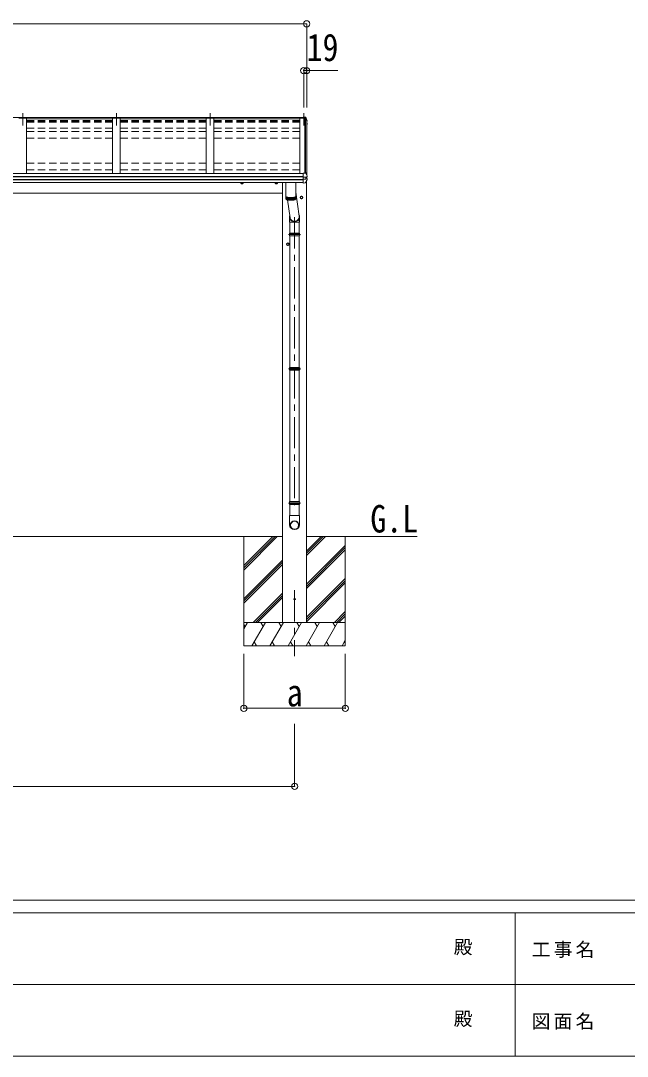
# Model space of a CAD drawing. Units: millimetres at full size, sheet at 1:40; details may follow other scales. Extents: x -11243 to 11243, y -7760 to 7760.
# Drawn here: x -3766 to 119, y -7760 to -1126 of the extents above; entities that cross this region are included whole.
import ezdxf
from ezdxf.enums import TextEntityAlignment as Align

# ---------------------------------------------------------------- set-up
doc = ezdxf.new("R2010")
doc.units = ezdxf.units.MM
doc.header["$LTSCALE"] = 40
doc.header["$PDMODE"] = 32
doc.header["$PDSIZE"] = 40
doc.linetypes.add('CHAIN1', pattern=[8, 5, -1, 1, -1])
doc.linetypes.add('DASHED1', pattern=[1.8, 1.2, -0.6])
for name, color, linetype, lineweight in [('0-0_0', 7, 'Continuous', 9), ('0-1_本体', 5, 'CHAIN1', 9), ('0-3_ELV2', 4, 'Continuous', 9), ('0-6_OTH_LINE', 6, 'Continuous', 9), ('0-7_SHAPE', 4, 'Continuous', 9), ('0-9_OUTLINE', 7, 'Continuous', 9), ('F-0_240', 7, 'Continuous', 9)]:
    doc.layers.add(name, color=color, linetype=linetype, lineweight=lineweight)
doc.styles.add('ＭＳ ゴシック', font='')
doc.styles.get('ＭＳ ゴシック').set_extended_font_data('MS Gothic')

msp = doc.modelspace()

# ---------------------------------------------------------------- linework, layer by layer
at = {"layer": '0-0_0'}
for p, q in [((-2088.75, -4430.86), (-7817.75, -4430.86)), ((-2336.75, -4430.86), (-2336.75, -5130.86)), ((-2336.75, -4616.84), (-2150.77, -4430.86)), ((-2336.75, -4630.98), (-2136.63, -4430.86)), ((-2336.75, -4645.12), (-2122.49, -4430.86)), ((-2336.75, -4432.99), (-2334.62, -4430.86)), ((-1227.13, -4430.86), (-1934.75, -4430.86)), ((-1934.75, -4551.49), (-1814.12, -4430.86)), ((-1934.75, -4537.35), (-1828.26, -4430.86)), ((-1934.75, -4523.21), (-1842.4, -4430.86)), ((-1686.75, -4430.86), (-1686.75, -5130.86)), ((-1934.75, -4735.34), (-1686.75, -4487.34)), ((-1934.75, -4749.48), (-1686.75, -4501.48)), ((-1934.75, -4763.62), (-1686.75, -4515.62)), ((-2336.75, -4828.97), (-2088.75, -4580.97)), ((-2336.75, -4843.11), (-2088.75, -4595.11)), ((-2336.75, -4857.25), (-2088.75, -4609.25)), ((-1934.75, -4947.47), (-1686.75, -4699.47)), ((-1934.75, -4961.61), (-1686.75, -4713.61)), ((-1934.75, -4975.75), (-1686.75, -4727.75)), ((-2276.51, -4980.86), (-2088.75, -4793.1)), ((-2262.37, -4980.86), (-2088.75, -4807.24)), ((-2248.23, -4980.86), (-2088.75, -4821.39)), ((-1756.01, -4980.86), (-1686.75, -4911.6)), ((-1741.87, -4980.86), (-1686.75, -4925.74)), ((-1727.73, -4980.86), (-1686.75, -4939.88)), ((-1686.75, -4980.86), (-2336.75, -4980.86)), ((-2336.75, -5020.95), (-2313.6, -4980.86)), ((-2328.6, -5006.84), (-2336.75, -4992.73)), ((-2284.74, -5130.86), (-2198.13, -4980.86)), ((-2213.13, -5006.84), (-2228.14, -4980.86)), ((-2169.27, -5130.86), (-2082.66, -4980.86)), ((-2097.66, -5006.84), (-2112.67, -4980.86)), ((-2053.8, -5130.86), (-1967.19, -4980.86)), ((-1982.19, -5006.84), (-1997.2, -4980.86)), ((-1938.33, -5130.86), (-1851.72, -4980.86)), ((-1866.72, -5006.84), (-1881.72, -4980.86)), ((-1822.86, -5130.86), (-1736.25, -4980.86)), ((-1766.25, -4980.86), (-1751.25, -5006.84)), ((-2269.74, -5104.88), (-2254.74, -5130.86)), ((-2154.27, -5104.88), (-2139.27, -5130.86)), ((-2038.8, -5104.88), (-2023.8, -5130.86)), ((-1923.33, -5104.88), (-1908.33, -5130.86)), ((-1807.86, -5104.88), (-1792.86, -5130.86)), ((-1707.39, -5130.86), (-1686.75, -5095.12)), ((-1692.39, -5104.88), (-1686.75, -5114.64)), ((-2336.75, -5130.86), (-1686.75, -5130.86))]:
    msp.add_line(p, q, dxfattribs=at)
at = {"layer": '0-0_0', "linetype": 'DASHED1'}
msp.add_line((-1934.75, -4980.86), (-2088.75, -4980.86), dxfattribs=at)
at = {"layer": '0-1_本体'}
for p, q in [((-3753.25, -1717.87), (-3753.25, -1797.13)), ((-3153.25, -1717.48), (-3153.25, -1796.74)), ((-2553.25, -1717.48), (-2553.25, -1796.74)), ((-1953.25, -1717.48), (-1953.25, -1796.74)), ((-2011.75, -2384.96), (-2011.75, -4229.57)), ((-2011.75, -4774.91), (-2011.75, -5195.99))]:
    msp.add_line(p, q, dxfattribs=at)
at = {"layer": '0-3_ELV2'}
for p, q in [((-3728.25, -1749.04), (-3778.25, -1749.04)), ((-3728.25, -1749.04), (-3728.25, -2105.3)), ((-3728.25, -1754.44), (-3178.25, -1754.44)), ((-3128.25, -1749.04), (-3178.25, -1749.04)), ((-3178.25, -1749.04), (-3178.25, -2105.3)), ((-3128.25, -1749.04), (-3128.25, -2105.3)), ((-3128.25, -1754.44), (-2578.25, -1754.44)), ((-2528.25, -1749.04), (-2578.25, -1749.04)), ((-2578.25, -1749.04), (-2578.25, -2105.3)), ((-2528.25, -1749.04), (-2528.25, -2105.3)), ((-2528.25, -1754.44), (-1978.25, -1754.44)), ((-1941.37, -1749.04), (-1978.25, -1749.04)), ((-1978.25, -1749.04), (-1978.25, -2105.3)), ((-1956.25, -1745.76), (-1956.25, -1742.9)), ((-1956.25, -1742.9), (-1942.09, -1743.67)), ((-1953.25, -1745.76), (-1956.25, -1745.76)), ((-1953.25, -1745.76), (-1953.25, -1748.99)), ((-1953.25, -1749.04), (-1953.25, -1745.76)), ((-1953.25, -1748), (-1942.42, -1748.6)), ((-1942.42, -1748.99), (-1953.25, -1748.99)), ((-1946.95, -2102.72), (-1946.95, -1749.04)), ((-1942.42, -1748.6), (-1942.05, -1746.13)), ((-1942.42, -1748.6), (-1942.42, -1749.03)), ((-1942.27, -1748.82), (-1942.05, -1747.33)), ((-1941.08, -1748.88), (-1942.27, -1748.82)), ((-1934.25, -1767.59), (-1941.37, -1749.04)), ((-1941.25, -1749.36), (-1941.25, -2097.35)), ((-1934.25, -1767.59), (-1934.25, -2111.87)), ((-1934.25, -1768.62), (-1933.69, -1768.51)), ((-1934.25, -1768.97), (-1933.69, -1768.86)), ((-1932.83, -1770.22), (-1934.25, -1770.49)), ((-1934.25, -1782.28), (-1933.11, -1782.42)), ((-1934.25, -1786.29), (-1932.43, -1786.65)), ((-1933.4, -1787.98), (-1934.25, -1787.82)), ((-1931.78, -1764.93), (-1931.78, -1768.95)), ((-1931.42, -1783.54), (-1931.41, -1783.6)), ((-1931.38, -1783.87), (-1931.38, -1787.92)), ((-7950.25, -2105.3), (-1956.25, -2105.3)), ((-1956.25, -2165.75), (-1956.25, -2102.27)), ((-1931.68, -2125.66), (-1931.68, -2119.15)), ((-7950.25, -2124.83), (-1956.25, -2124.83)), ((-7950.25, -2125.73), (-1956.25, -2125.73)), ((-7950.25, -2142.96), (-1956.25, -2142.96)), ((-7950.25, -2144.93), (-1956.25, -2144.93)), ((-7950.25, -2162.95), (-1956.25, -2162.95)), ((-2088.75, -2162.95), (-2088.75, -4980.86)), ((-1956.25, -2127.58), (-1941.46, -2127.68)), ((-1956.25, -2141.44), (-1941.46, -2141.24)), ((-1956.25, -2165.75), (-1944.67, -2165.12)), ((-1943.88, -2164.65), (-1943.89, -2164.67)), ((-1939.8, -2127.59), (-1933.43, -2126.79)), ((-1939.25, -2127.52), (-1939.25, -2141.31)), ((-1939.25, -2135.3), (-1932.02, -2136.71)), ((-1934.75, -2150.37), (-1934.75, -4980.86)), ((-1934.25, -2126.9), (-1934.25, -2136.27)), ((-1932.55, -2126.65), (-1932.48, -2126.64)), ((-1932.55, -2126.65), (-1932.55, -2126.65)), ((-1931.21, -2144.21), (-1931.21, -2137.68)), ((-7817.75, -2230.86), (-2088.75, -2230.86))]:
    msp.add_line(p, q, dxfattribs=at)
at = {"layer": '0-3_ELV2', "linetype": 'DASHED1'}
for p, q in [((-3728.25, -1764.56), (-3178.25, -1764.56)), ((-3728.25, -1769.4), (-3178.25, -1769.4)), ((-3728.25, -1770.94), (-3178.25, -1770.94)), ((-3728.25, -1772.9), (-3178.25, -1772.9)), ((-3728.25, -1776.67), (-3178.25, -1776.67)), ((-3128.25, -1764.56), (-2578.25, -1764.56)), ((-3128.25, -1769.4), (-2578.25, -1769.4)), ((-3128.25, -1770.94), (-2578.25, -1770.94)), ((-3128.25, -1772.9), (-2578.25, -1772.9)), ((-3128.25, -1776.67), (-2578.25, -1776.67)), ((-2528.25, -1764.56), (-1978.25, -1764.56)), ((-2528.25, -1769.4), (-1978.25, -1769.4)), ((-2528.25, -1770.94), (-1978.25, -1770.94)), ((-2528.25, -1772.9), (-1978.25, -1772.9)), ((-2528.25, -1776.67), (-1978.25, -1776.67)), ((-3728.25, -1813.98), (-3178.25, -1813.98)), ((-3728.25, -1835.13), (-3178.25, -1835.13)), ((-3128.25, -1813.98), (-2578.25, -1813.98)), ((-3128.25, -1835.13), (-2578.25, -1835.13)), ((-2528.25, -1813.98), (-1978.25, -1813.98)), ((-2528.25, -1835.13), (-1978.25, -1835.13)), ((-3728.25, -1877.65), (-3178.25, -1877.65)), ((-3128.25, -1877.65), (-2578.25, -1877.65)), ((-2528.25, -1877.65), (-1978.25, -1877.65)), ((-3728.25, -2037.92), (-3178.25, -2037.92)), ((-3128.25, -2037.92), (-2578.25, -2037.92)), ((-2528.25, -2037.92), (-1978.25, -2037.92)), ((-3728.25, -2080.44), (-3178.25, -2080.44)), ((-3128.25, -2080.44), (-2578.25, -2080.44)), ((-2528.25, -2080.44), (-1978.25, -2080.44))]:
    msp.add_line(p, q, dxfattribs=at)
at = {"layer": '0-3_ELV2'}
for points in [[(-7953.25, -1749.04), (-7953.25, -1745.76), (-1953.25, -1745.76)], [(-1956.25, -1745.33), (-1942.05, -1746.13), (-1942.05, -1747.33), (-1940.93, -1747.39)], [(-1942.36, -1749.03), (-1942.27, -1748.47), (-1942.27, -1748.82)], [(-1939.45, -1744.88), (-1935.2, -1755.49), (-1931.85, -1764.44), (-1931.79, -1764.71), (-1931.78, -1764.77)], [(-1939.45, -1748.45), (-1938.45, -1750.94), (-1937.47, -1753.44), (-1936.5, -1755.94), (-1935.54, -1758.44), (-1934.6, -1760.95), (-1933.67, -1763.47), (-1932.75, -1765.99), (-1931.85, -1768.51)], [(-1931.55, -1788.56), (-1933.01, -1791.11), (-1934.25, -1793.23)], [(-1931.79, -1764.77), (-1931.78, -1764.88), (-1931.78, -1764.93)], [(-1931.41, -1783.56), (-1931.38, -1783.73), (-1931.38, -1783.87)], [(-1956.25, -2102.27), (-1942.25, -2102.95), (-1942.25, -2097.3), (-1940.49, -2097.39)], [(-1939.61, -2098.02), (-1938.58, -2100.6), (-1937.56, -2103.18), (-1936.55, -2105.78), (-1935.56, -2108.38), (-1934.58, -2110.98), (-1933.62, -2113.59), (-1932.67, -2116.2), (-1931.74, -2118.82)], [(-1931.74, -2118.82), (-1931.69, -2119.03), (-1931.68, -2119.15)], [(-2349.24, -2170.65), (-2355.74, -2166.9), (-2355.74, -2162.95)], [(-2349.24, -2170.65), (-2342.74, -2166.9), (-2342.74, -2162.95)], [(-2129.25, -2170.65), (-2135.75, -2166.9), (-2135.75, -2162.95)], [(-2129.25, -2170.65), (-2122.75, -2166.9), (-2122.75, -2162.95)], [(-1939.8, -2127.59), (-1940.05, -2127.61), (-1940.2, -2127.63)], [(-1935.03, -2126.88), (-1933.79, -2126.83), (-1932.55, -2126.65)], [(-1967.75, -2265.65), (-1974.25, -2261.9), (-1974.25, -2254.4), (-1967.75, -2250.64)], [(-1967.75, -2265.65), (-1961.25, -2261.9), (-1961.25, -2254.4), (-1967.75, -2250.64)], [(-2054.75, -2565.65), (-2061.25, -2561.9), (-2061.25, -2554.4), (-2054.75, -2550.64)], [(-2054.75, -2565.65), (-2048.25, -2561.9), (-2048.25, -2554.4), (-2054.75, -2550.64)]]:
    msp.add_lwpolyline(points, dxfattribs=at)
for centre, radius in [((-1967.75, -2258.15), 8.5), ((-1967.75, -2258.15), 7.7), ((-1967.75, -2258.15), 6.5), ((-2054.75, -2558.15), 8.5), ((-2054.75, -2558.15), 7.7), ((-2054.75, -2558.15), 6.5), ((-2011.75, -4830.86), 5)]:
    msp.add_circle(centre, radius, dxfattribs=at)
for centre, radius, start, end in [((-1941.67, -1746.26), 2.62, 31.83445, 99.24), ((-1941.09, -1749.18), 0.3, 21.99494, 87.04231), ((-1941.02, -1749.09), 1.7, 22.00225, 87.0423), ((-2403.19, -1935.44), 498.52, 19.56907, 21.95354), ((-2366.01, -1539.66), 499.04, 329.90411, 330.14673), ((-2366.01, -1540.01), 499.04, 329.90411, 330.14673), ((-1933.74, -1768.22), 0.3, 280.95393, 327.06409), ((-1933.74, -1768.57), 0.299, 280.88931, 19.51522), ((-1933.46, -1788.28), 0.299, 330.19129, 79.12168), ((-1933.13, -1784.75), 2.32, 60.30373, 87.34859), ((-1933.07, -1768.95), 1.3, 280.88938, 19.44863), ((-1932.68, -1783.83), 1.3, 10.02543, 80.23195), ((-1932.67, -1787.92), 1.3, 330.27138, 79.1216), ((-1940.54, -2098.39), 1, 22.05378, 87.04045), ((-2349.24, -2163.15), 8.5, 178.68472, 1.31528), ((-2349.24, -2163.15), 7.7, 178.54804, 1.45196), ((-2349.24, -2163.15), 6.5, 178.27976, 1.72024), ((-2129.25, -2163.15), 8.5, 178.68482, 1.31518), ((-2129.25, -2163.15), 7.7, 178.54815, 1.45185), ((-2129.25, -2163.15), 6.5, 178.27991, 1.72009), ((-1944.72, -2164.12), 1, 273.10735, 326.38063), ((-2326.15, -1910.51), 459.05, 326.38357, 329.32444), ((-1938.91, -2124.96), 16.37, 265.48312, 268.58725), ((-1932.68, -2125.66), 1, 281.45361, 0), ((-1932.21, -2137.69), 0.998, 0.05121, 79.086), ((-1932.21, -2144.21), 1, 329.32149, 0)]:
    msp.add_arc(centre, radius, start, end, dxfattribs=at)
for centre, major_axis, ratio, start_param, end_param in [((-1940.1, -2120.07), (-9.96, -2.12), 0.734427, 1.2806875, 1.4059912), ((-1940.1, -2148.84), (-9.97, 1.96), 0.736539, 4.8664216, 4.9917253), ((-1940.25, -2141.12), (-1, 0.195), 0.067217, 2.8005545, 3.1546872)]:
    msp.add_ellipse(centre, major_axis=major_axis, ratio=ratio, start_param=start_param, end_param=end_param, dxfattribs=at)
at = {"layer": '0-6_OTH_LINE'}
for p, q in [((-7972.25, -1145.76), (-1934.25, -1145.76)), ((-1934.25, -1145.76), (-1934.25, -1681.23)), ((-1953.25, -1445.76), (-1953.25, -1681.23)), ((-1953.25, -1445.76), (-1934.25, -1445.76)), ((-1934.25, -1445.76), (-1934.25, -1681.23)), ((-1934.25, -1445.76), (-1734.03, -1445.76)), ((-2336.75, -5530.84), (-2336.75, -5180.86)), ((-1686.75, -5530.84), (-1686.75, -5180.86)), ((-2336.75, -5530.84), (-1686.75, -5530.84)), ((-2011.75, -6030.86), (-2011.75, -5630.86)), ((-7894.75, -6030.86), (-2011.75, -6030.86))]:
    msp.add_line(p, q, dxfattribs=at)
for p in [(-1934.25, -1145.76), (-1953.25, -1445.76), (-1934.25, -1445.76), (-2336.75, -5530.84), (-1686.75, -5530.84), (-2011.75, -6030.86)]:
    msp.add_point(p, dxfattribs=at)
at = {"layer": '0-9_OUTLINE'}
for p, q in [((-2067.75, -2162.95), (-2067.75, -2251.06)), ((-2003.75, -2251.06), (-2003.75, -2162.95)), ((-2067.75, -2252.02), (-2067.75, -2267.48)), ((-2067.17, -2269.03), (-2067.17, -2253.58)), ((-2065.94, -2254.76), (-2065.94, -2270.22)), ((-2006.63, -2255.46), (-2006.63, -2270.91)), ((-2005.11, -2254.4), (-2005.11, -2269.86)), ((-2003.75, -2223.82), (-1982.1, -2377.05)), ((-2003.75, -2267.48), (-2003.75, -2252.02)), ((-2064.12, -2271.31), (-2064.12, -2255.85)), ((-2061.75, -2256.85), (-2061.75, -2272.31)), ((-2058.89, -2273.2), (-2058.89, -2257.75)), ((-2057.45, -2273.57), (-2040.11, -2388.7)), ((-2055.57, -2273.98), (-2055.57, -2258.53)), ((-2051.87, -2259.18), (-2051.87, -2274.63)), ((-2047.85, -2259.69), (-2047.85, -2275.14)), ((-2043.61, -2260.05), (-2043.61, -2275.5)), ((-2039.21, -2260.25), (-2039.21, -2275.71)), ((-2034.75, -2260.3), (-2034.75, -2275.75)), ((-2030.31, -2260.18), (-2030.31, -2275.64)), ((-2025.98, -2259.91), (-2025.98, -2275.36)), ((-2021.84, -2259.48), (-2021.84, -2274.93)), ((-2017.97, -2258.91), (-2017.97, -2274.36)), ((-2014.45, -2258.2), (-2014.45, -2273.66)), ((-2011.35, -2257.38), (-2011.35, -2272.83)), ((-2008.73, -2256.46), (-2008.73, -2271.91)), ((-2045.14, -2384.44), (-2045.14, -2416.03)), ((-1979.14, -2384.86), (-1979.14, -2416.03)), ((-1979.14, -2416.03), (-2045.14, -2416.03)), ((-2041.75, -2416.03), (-2041.75, -2486.9)), ((-1981.75, -2416.03), (-1981.75, -2486.9)), ((-2049.75, -2495.9), (-1973.75, -2495.9)), ((-2044.35, -2488.9), (-1979.15, -2488.9)), ((-2044.35, -2502.9), (-1979.15, -2502.9)), ((-2043.75, -2486.9), (-1979.75, -2486.9)), ((-2043.75, -2486.9), (-2043.75, -2488.9)), ((-2043.75, -2502.9), (-2043.75, -2504.9)), ((-2043.75, -2504.9), (-1979.75, -2504.9)), ((-2041.75, -2504.9), (-2041.75, -3346.87)), ((-1981.75, -2504.9), (-1981.75, -3346.87)), ((-1979.75, -2486.9), (-1979.75, -2488.9)), ((-1979.75, -2502.9), (-1979.75, -2504.9)), ((-2049.75, -3355.87), (-1973.75, -3355.87)), ((-2044.35, -3348.87), (-1979.15, -3348.87)), ((-2044.35, -3362.87), (-1979.15, -3362.87)), ((-2043.75, -3346.87), (-1979.75, -3346.87)), ((-2043.75, -3346.87), (-2043.75, -3348.87)), ((-2043.75, -3362.87), (-2043.75, -3364.87)), ((-2043.75, -3364.87), (-1979.75, -3364.87)), ((-2041.75, -3364.87), (-2041.75, -4206.85)), ((-1981.75, -3364.87), (-1981.75, -4206.85)), ((-1979.75, -3346.87), (-1979.75, -3348.87)), ((-1979.75, -3362.87), (-1979.75, -3364.87)), ((-2049.75, -4215.85), (-1973.75, -4215.85)), ((-2044.35, -4208.85), (-1979.15, -4208.85)), ((-2044.35, -4222.85), (-1979.15, -4222.85)), ((-2043.75, -4206.85), (-1979.75, -4206.85)), ((-2043.75, -4206.85), (-2043.75, -4208.85)), ((-2043.75, -4222.85), (-2043.75, -4224.85)), ((-2043.75, -4224.85), (-1979.75, -4224.85)), ((-2041.75, -4224.85), (-2041.75, -4295.85)), ((-1981.75, -4224.85), (-1981.75, -4295.85)), ((-1979.75, -4206.85), (-1979.75, -4208.85)), ((-1979.75, -4222.85), (-1979.75, -4224.85)), ((-1979.9, -4295.85), (-2043.6, -4295.85)), ((-2043.6, -4295.85), (-2043.6, -4355.12)), ((-1979.9, -4295.85), (-1979.9, -4355.12))]:
    msp.add_line(p, q, dxfattribs=at)
for points in [[(-2067.75, -2251.06), (-2067.75, -2251.2), (-2067.64, -2251.76), (-2067.38, -2252.31), (-2066.98, -2252.86), (-2066.44, -2253.4), (-2065.76, -2253.94), (-2064.94, -2254.45), (-2063.99, -2254.96), (-2062.91, -2255.44), (-2061.7, -2255.9), (-2060.38, -2256.35), (-2058.95, -2256.76), (-2057.4, -2257.16), (-2055.76, -2257.52), (-2054.03, -2257.86), (-2052.22, -2258.16), (-2050.33, -2258.43), (-2048.37, -2258.67), (-2046.36, -2258.87), (-2044.3, -2259.04), (-2042.19, -2259.17), (-2040.06, -2259.27), (-2037.91, -2259.32), (-2035.75, -2259.34)], [(-2067.7, -2251.54), (-2067.71, -2251.61), (-2067.75, -2252.16), (-2067.64, -2252.72), (-2067.38, -2253.28), (-2066.98, -2253.83), (-2066.44, -2254.37), (-2065.76, -2254.9), (-2064.94, -2255.42), (-2063.99, -2255.92), (-2062.91, -2256.41), (-2061.7, -2256.87), (-2060.38, -2257.31), (-2058.95, -2257.73), (-2057.4, -2258.12), (-2055.76, -2258.49), (-2054.03, -2258.82), (-2052.22, -2259.13), (-2050.33, -2259.4), (-2048.37, -2259.64), (-2046.36, -2259.84), (-2044.3, -2260.01), (-2042.19, -2260.14), (-2040.06, -2260.23), (-2037.91, -2260.29), (-2035.75, -2260.31)], [(-2066.05, -2253.73), (-2065.6, -2254.19), (-2064.96, -2254.71), (-2064.19, -2255.22), (-2063.28, -2255.72), (-2062.24, -2256.19), (-2061.08, -2256.65), (-2059.8, -2257.09), (-2058.41, -2257.5), (-2056.91, -2257.89), (-2055.32, -2258.25), (-2053.63, -2258.58), (-2051.86, -2258.88), (-2050.01, -2259.15), (-2048.1, -2259.38), (-2046.13, -2259.58), (-2044.12, -2259.75), (-2042.06, -2259.88), (-2039.97, -2259.97), (-2037.87, -2260.03), (-2035.75, -2260.05)], [(-2035.75, -2259.34), (-2033.59, -2259.32), (-2031.44, -2259.27), (-2029.31, -2259.17), (-2027.21, -2259.04), (-2025.15, -2258.87), (-2023.13, -2258.67), (-2021.18, -2258.43), (-2019.29, -2258.16), (-2017.47, -2257.86), (-2015.74, -2257.52), (-2014.1, -2257.16), (-2012.56, -2256.76), (-2011.12, -2256.35), (-2009.8, -2255.9), (-2008.6, -2255.44), (-2007.51, -2254.96), (-2006.56, -2254.45), (-2005.74, -2253.94), (-2005.06, -2253.4), (-2004.52, -2252.86), (-2004.12, -2252.31), (-2003.87, -2251.76), (-2003.76, -2251.2), (-2003.75, -2251.06)], [(-2035.75, -2260.31), (-2033.59, -2260.29), (-2031.44, -2260.23), (-2029.31, -2260.14), (-2027.21, -2260.01), (-2025.15, -2259.84), (-2023.13, -2259.64), (-2021.18, -2259.4), (-2019.29, -2259.13), (-2017.47, -2258.82), (-2015.74, -2258.49), (-2014.1, -2258.12), (-2012.56, -2257.73), (-2011.12, -2257.31), (-2009.8, -2256.87), (-2008.6, -2256.41), (-2007.51, -2255.92), (-2006.56, -2255.42), (-2005.74, -2254.9), (-2005.06, -2254.37), (-2004.52, -2253.83), (-2004.12, -2253.28), (-2003.87, -2252.72), (-2003.76, -2252.16), (-2003.79, -2251.61), (-2003.81, -2251.54)], [(-2035.75, -2260.05), (-2033.64, -2260.03), (-2031.53, -2259.97), (-2029.45, -2259.88), (-2027.39, -2259.75), (-2025.37, -2259.58), (-2023.4, -2259.38), (-2021.49, -2259.15), (-2019.65, -2258.88), (-2017.88, -2258.58), (-2016.19, -2258.25), (-2014.59, -2257.89), (-2013.1, -2257.5), (-2011.71, -2257.09), (-2010.43, -2256.65), (-2009.27, -2256.19), (-2008.23, -2255.72), (-2007.32, -2255.22), (-2006.54, -2254.71), (-2005.9, -2254.19), (-2005.46, -2253.73)], [(-2067.75, -2267.48), (-2067.75, -2267.62), (-2067.64, -2268.18), (-2067.38, -2268.73), (-2066.98, -2269.28), (-2066.44, -2269.82), (-2065.76, -2270.36), (-2064.94, -2270.87), (-2063.99, -2271.38), (-2062.91, -2271.86), (-2061.7, -2272.32), (-2060.38, -2272.77), (-2058.95, -2273.19), (-2057.4, -2273.58), (-2055.76, -2273.94), (-2054.03, -2274.28), (-2052.22, -2274.58), (-2050.33, -2274.85), (-2048.37, -2275.09), (-2046.36, -2275.29), (-2044.3, -2275.46), (-2042.19, -2275.59), (-2040.06, -2275.69), (-2037.91, -2275.74), (-2035.75, -2275.76)], [(-2035.75, -2275.76), (-2033.59, -2275.74), (-2031.44, -2275.69), (-2029.31, -2275.59), (-2027.21, -2275.46), (-2025.15, -2275.29), (-2023.13, -2275.09), (-2021.18, -2274.85), (-2019.29, -2274.58), (-2017.47, -2274.28), (-2015.74, -2273.94), (-2014.1, -2273.58), (-2012.56, -2273.19), (-2011.12, -2272.77), (-2009.8, -2272.32), (-2008.6, -2271.86), (-2007.51, -2271.38), (-2006.56, -2270.87), (-2005.74, -2270.36), (-2005.06, -2269.82), (-2004.52, -2269.28), (-2004.12, -2268.73), (-2003.87, -2268.18), (-2003.76, -2267.62), (-2003.75, -2267.48)]]:
    msp.add_lwpolyline(points, dxfattribs=at)
for centre, radius, start, end in [((-2017.5, -2495.9), 27.75, 165.38919, 194.61079), ((-2006, -2495.9), 27.75, 0, 14.61083), ((-2006, -2495.9), 27.75, 345.38917, 0), ((-2017.5, -3355.87), 27.75, 165.38919, 194.61079), ((-2006, -3355.87), 27.75, 0, 14.61083), ((-2006, -3355.87), 27.75, 345.38917, 0), ((-2017.5, -4215.85), 27.75, 165.38919, 194.61079), ((-2006, -4215.85), 27.75, 0, 14.61083), ((-2006, -4215.85), 27.75, 345.38917, 0), ((-2012.6, -4355.12), 31, 180, 270), ((-2010.9, -4355.12), 31, 270, 0)]:
    msp.add_arc(centre, radius, start, end, dxfattribs=at)
for centre, major_axis, ratio, start_param, end_param in [((-2012.14, -2381.35), (-33, -3.09), 0.972144, 5.8034438, 9.8593375), ((-2012.08, -2381.34), (-2.75, 29.4), 0.995638, 1.5707963, 4.7150999)]:
    msp.add_ellipse(centre, major_axis=major_axis, ratio=ratio, start_param=start_param, end_param=end_param, dxfattribs=at)
for major_axis in [(-28.29, 0), (-25.83, 0)]:
    msp.add_ellipse((-2011.75, -4357.94), major_axis=major_axis, ratio=0.996195, dxfattribs=at)
at = {"layer": 'F-0_240', "color": 5}
for p, q in [((-11242.74, -6760), (10677.26, -6760)), ((-11242.74, -6840), (7121.58, -6840)), ((-598.42, -6840), (-598.42, -7760)), ((-4598.42, -7300), (3601.58, -7300)), ((-11242.74, -7760), (10677.26, -7760))]:
    msp.add_line(p, q, dxfattribs=at)

# ---------------------------------------------------------------- texts
at = {"layer": '0-6_OTH_LINE', "color": 7, "style": 'ＭＳ ゴシック', "width": 0.85}
for s, p in [('19', (-1934.35, -1437.35)), ('a', (-2061.75, -5570.84))]:
    msp.add_text(s, height=176, dxfattribs=at).set_placement(p, align=Align.BOTTOM_LEFT)
at = {"layer": '0-7_SHAPE', "color": 7, "style": 'ＭＳ ゴシック', "width": 0.85}
msp.add_text('G.L', height=176, dxfattribs=at).set_placement((-1526.15, -4457.14), align=Align.BOTTOM_LEFT)
at = {"layer": 'F-0_240', "style": 'ＭＳ ゴシック'}
for p in [(-992.7, -7130), (-992.7, -7590)]:
    msp.add_text('殿', height=87.98, dxfattribs=at).set_placement(p, align=Align.BOTTOM_LEFT)
at = {"layer": 'F-0_240', "char_height": 87.98, "attachment_point": 7, "style": 'ＭＳ ゴシック'}
for s, insert in [('\\T1.17;工事名', (-492.95, -7130)), ('\\T1.17;図面名', (-492.95, -7590))]:
    msp.add_mtext(s, dxfattribs=dict(at, insert=insert))

doc.saveas('drawing.dxf')
